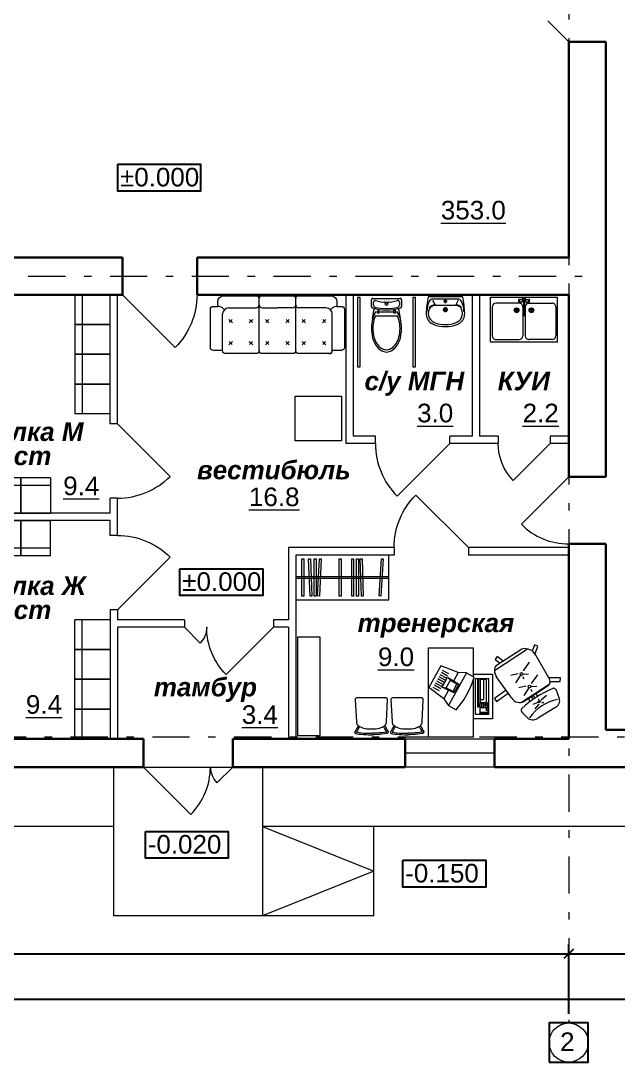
# Model space of a CAD drawing. Header units: metres. Extents: x 2 to 61, y 1.8 to 28.3.
# Drawn here: x 26.65 to 34.69, y 1.75 to 15.75 of the extents above; entities that cross this region are included whole.
import ezdxf
from ezdxf.enums import TextEntityAlignment as Align

# ---------------------------------------------------------------- set-up
doc = ezdxf.new("R2010")
doc.units = ezdxf.units.M
doc.header["$MEASUREMENT"] = 0
doc.linetypes.add('( Dashdot )', pattern=[1.001, 0.5, -0.25, 0.001, -0.25])
doc.layers.get('Defpoints').update_dxf_attribs({"lineweight": 0})
doc.layers.add('YOLO_TABLE', color=1, linetype='Continuous')
doc.styles.get("Standard").update_dxf_attribs({"font": 'CS_Gost2304.shx'})
doc.styles.add('Style-Arial', font='arial.ttf')
doc.styles.add('Style-Arial IF', font='arialbi.ttf')
doc.dimstyles.get("Standard").update_dxf_attribs({"dimtxt": 0.18, "dimasz": 0.18, "dimexe": 0.18, "dimexo": 0.0625, "dimgap": 0.09, "dimtad": 0, "dimtih": 1, "dimtoh": 1, "dimdec": 4, "dimzin": 0, "dimdsep": 46, "dimtxsty": 'STANDARD', "dimcen": 0.09, "dimadec": 0, "dimazin": 0, "dimtfac": 1, "dimtdec": 4, "dimtofl": 0, "dimtmove": 0, "dimatfit": 3, "dimfxl": 1, "dimtolj": 1, "dimtzin": 0, "dimarcsym": 0})

# ---------------------------------------------------------------- blocks, each defined once
blk = doc.blocks.new('_Oblique')
at = {"color": 0, "linetype": 'ByBlock', "lineweight": -2}
blk.add_line((0.5, 0.5), (-0.5, -0.5), dxfattribs=at)
blk = doc.blocks.new('*D8')
at = {"color": 0, "linetype": 'Continuous', "lineweight": -2, "transparency": 16777216}
for p, q in [((6.524, 2.402), (6.524, 2.724)), ((42.124, 2.402), (42.124, 2.724)), ((6.524, 2.599), (42.124, 2.599))]:
    blk.add_line(p, q, dxfattribs=at)
at = {"layer": 'Defpoints', "color": 0, "linetype": 'Continuous', "lineweight": 30, "transparency": 16777216}
for p in [(42.124, 2.599), (6.524, 2.277), (42.124, 2.277)]:
    blk.add_point(p, dxfattribs=at)
at = {"color": 0, "linetype": 'Continuous', "lineweight": -2, "transparency": 16777216, "xscale": 0.125, "yscale": 0.125, "zscale": 0.125, "rotation": 180}
blk.add_blockref('_Oblique', (6.524, 2.599), dxfattribs=at)
at = {"color": 0, "linetype": 'Continuous', "lineweight": -2, "transparency": 16777216, "xscale": 0.125, "yscale": 0.125, "zscale": 0.125}
blk.add_blockref('_Oblique', (42.124, 2.599), dxfattribs=at)
at = {"color": 0, "linetype": 'Continuous', "lineweight": 0, "transparency": 16777216, "insert": (24.324, 2.852), "char_height": 0.25, "attachment_point": 5, "style": 'Style-Arial'}
blk.add_mtext('\\A1;35600', dxfattribs=at)
blk = doc.blocks.new('*D10')
at = {"color": 0, "linetype": 'Continuous', "lineweight": -2, "transparency": 16777216}
for p, q in [((6.524, 2.402), (6.524, 3.334)), ((34.024, 2.402), (34.024, 3.334)), ((6.524, 3.209), (34.024, 3.209))]:
    blk.add_line(p, q, dxfattribs=at)
at = {"layer": 'Defpoints', "color": 0, "linetype": 'Continuous', "lineweight": 30, "transparency": 16777216}
for p in [(34.024, 3.209), (6.524, 2.277), (34.024, 2.277)]:
    blk.add_point(p, dxfattribs=at)
at = {"color": 0, "linetype": 'Continuous', "lineweight": -2, "transparency": 16777216, "xscale": 0.125, "yscale": 0.125, "zscale": 0.125, "rotation": 180}
blk.add_blockref('_Oblique', (6.524, 3.209), dxfattribs=at)
at = {"color": 0, "linetype": 'Continuous', "lineweight": -2, "transparency": 16777216, "xscale": 0.125, "yscale": 0.125, "zscale": 0.125}
blk.add_blockref('_Oblique', (34.024, 3.209), dxfattribs=at)
at = {"color": 0, "linetype": 'Continuous', "lineweight": 0, "transparency": 16777216, "insert": (20.274, 3.462), "char_height": 0.25, "attachment_point": 5, "style": 'Style-Arial'}
blk.add_mtext('\\A1;27500', dxfattribs=at)
blk = doc.blocks.new('*D9')
at = {"color": 0, "linetype": 'Continuous', "lineweight": -2, "transparency": 16777216}
for p, q in [((34.024, 2.402), (34.024, 3.334)), ((42.124, 2.402), (42.124, 3.334)), ((34.024, 3.209), (42.124, 3.209))]:
    blk.add_line(p, q, dxfattribs=at)
at = {"layer": 'Defpoints', "color": 0, "linetype": 'Continuous', "lineweight": 30, "transparency": 16777216}
for p in [(42.124, 3.209), (34.024, 2.277), (42.124, 2.277)]:
    blk.add_point(p, dxfattribs=at)
at = {"color": 0, "linetype": 'Continuous', "lineweight": -2, "transparency": 16777216, "xscale": 0.125, "yscale": 0.125, "zscale": 0.125, "rotation": 180}
blk.add_blockref('_Oblique', (34.024, 3.209), dxfattribs=at)
at = {"color": 0, "linetype": 'Continuous', "lineweight": -2, "transparency": 16777216, "xscale": 0.125, "yscale": 0.125, "zscale": 0.125}
blk.add_blockref('_Oblique', (42.124, 3.209), dxfattribs=at)
at = {"color": 0, "linetype": 'Continuous', "lineweight": 0, "transparency": 16777216, "insert": (38.074, 3.462), "char_height": 0.25, "attachment_point": 5, "style": 'Style-Arial'}
blk.add_mtext('\\A1;8100', dxfattribs=at)
blk = doc.blocks.new('A$C5C8F095F')
at = {"color": 0, "linetype": 'ByBlock', "lineweight": -2, "ltscale": 0.5}
for p, q in [((0, 4.73), (0, 0)), ((0, 4.73), (4, 4.73)), ((4, 0), (4, 4.73)), ((4, 1), (0, 1)), ((4, 0), (0, 0))]:
    blk.add_line(p, q, dxfattribs=at)
blk = doc.blocks.new('*U15')
at = {"color": 252, "linetype": 'Continuous', "lineweight": 13}
for p, q in [((-0.059, 0.444), (-0.061, 0.288)), ((-0.012, 0.443), (-0.059, 0.444)), ((-0.013, 0.305), (-0.012, 0.443)), ((0.092, 0.382), (0.216, 0.43)), ((-0.061, 0.288), (-0.365, 0.113)), ((0.03, 0.293), (0.271, -0.08)), ((0.049, 0.281), (0.257, -0.041)), ((0.088, 0.374), (0.092, 0.382)), ((0.474, 0.151), (0.338, 0.369)), ((0.187, 0.141), (0.154, 0.119)), ((0.235, 0.188), (0.173, 0.259)), ((0.25, 0.158), (0.223, 0.153)), ((0.273, 0.193), (0.272, 0.223)), ((0.273, 0.142), (0.296, 0.074)), ((0.292, 0.156), (0.355, 0.099)), ((-0.488, 0.14), (-0.503, 0.095)), ((-0.503, 0.095), (-0.42, 0.067)), ((-0.381, 0.103), (-0.488, 0.14)), ((-0.16, -0.443), (-0.449, 0.004)), ((-0.154, -0.054), (-0.269, 0.029)), ((-0.111, -0.062), (-0.115, 0.017)), ((0.015, 0.056), (-0.101, 0.139)), ((0.058, 0.048), (0.053, 0.127)), ((0.072, 0.02), (0.176, -0.049)), ((0.092, 0.047), (0.123, 0.06)), ((0.154, 0.119), (0.179, 0.08)), ((0.179, 0.08), (0.213, 0.101)), ((0.232, 0.074), (0.191, 0.061)), ((0.261, 0.033), (0.218, 0.02)), ((0.411, -0.067), (0.488, 0.009)), ((-0.22, -0.427), (-0.448, -0.072)), ((-0.116, -0.13), (-0.093, -0.223)), ((-0.097, -0.09), (0.008, -0.159)), ((-0.077, -0.063), (-0.045, -0.05)), ((0.053, -0.02), (0.076, -0.113)), ((0.392, -0.077), (0.411, -0.067)), ((0.213, -0.208), (-0.079, -0.418)), ((0.256, -0.414), (0.145, -0.257)), ((-0.285, -0.325), (-0.346, -0.407)), ((-0.346, -0.407), (-0.308, -0.435)), ((-0.308, -0.435), (-0.258, -0.367)), ((0.106, -0.285), (0.217, -0.441)), ((0.217, -0.441), (0.256, -0.414))]:
    blk.add_line(p, q, dxfattribs=at)
for centre in [(0.056, 0.03), (-0.112, -0.08)]:
    blk.add_circle(centre, 0.0185, dxfattribs=at)
for centre, radius, start, end in [((0.248, 0.341), 0.0942, 17.2064, 109.4901), ((-0.01, 0.221), 0.0843, 45.278, 127.3366), ((0.105, 0.354), 0.0258, 130.3833, 211.417), ((1.425, 0.912), 1.458, 203.0438, 222.6198), ((0.837, 0.535), 0.621, 191.8285, 234.7223), ((0.373, 0.07), 0.13, 332.0679, 39.0598), ((-0.291, -0.032), 0.162, 117.0335, 194.4527), ((0.148, -0.102), 0.125, 301.4358, 29.0359), ((0.373, -0.058), 0.0276, 204.7937, 320.6096), ((-0.156, -0.316), 0.127, 240.0626, 307.2258)]:
    blk.add_arc(centre, radius, start, end, dxfattribs=at)
blk.add_ellipse((0.261, 0.159), major_axis=(-0.0106, 0.0183), ratio=0.494061, dxfattribs=at)
blk = doc.blocks.new('*U16')
at = {"color": 252, "linetype": 'Continuous', "lineweight": 13}
for p, q in [((-0.36, 0.265), (-0.067, 0.427)), ((0.084, 0.223), (-0.067, 0.427)), ((-0.165, 0.204), (-0.21, 0.287)), ((-0.136, 0.22), (-0.182, 0.302)), ((-0.108, 0.235), (-0.154, 0.318)), ((-0.08, 0.251), (-0.125, 0.334)), ((-0.051, 0.266), (-0.097, 0.349)), ((-0.023, 0.282), (-0.068, 0.365)), ((-0.268, 0.029), (-0.36, 0.265)), ((-0.25, 0.157), (-0.295, 0.24)), ((-0.221, 0.173), (-0.267, 0.255)), ((-0.264, -0.083), (0.176, 0.16)), ((-0.193, 0.188), (-0.239, 0.271)), ((-0.073, 0.247), (-0.205, 0.174)), ((-0.205, 0.174), (-0.111, 0.022)), ((-0.205, 0.174), (-0.164, 0.135)), ((-0.061, 0.191), (-0.164, 0.135)), ((0.006, 0.087), (-0.073, 0.247)), ((-0.073, 0.247), (-0.061, 0.191)), ((-0.013, 0.103), (-0.061, 0.191)), ((-0.03, 0.161), (0.084, 0.223)), ((0.084, 0.223), (0.176, 0.16)), ((0.176, 0.16), (0.232, 0.057)), ((-0.268, 0.029), (-0.154, 0.092)), ((-0.264, -0.083), (-0.268, 0.029)), ((-0.164, 0.135), (-0.115, 0.047)), ((-0.115, 0.047), (-0.013, 0.103)), ((-0.115, 0.047), (-0.111, 0.022)), ((-0.111, 0.022), (0.006, 0.087)), ((0.006, 0.087), (-0.013, 0.103)), ((0.167, 0.004), (0.098, -0.045)), ((0.232, 0.057), (0.167, 0.004)), ((-0.264, -0.083), (-0.207, -0.185)), ((-0.049, -0.126), (-0.127, -0.158)), ((0.026, -0.088), (-0.049, -0.126)), ((0.098, -0.045), (0.026, -0.088)), ((-0.127, -0.158), (-0.207, -0.185)), ((-0.19, -0.201), (-0.19, -0.38)), ((0.296, -0.201), (-0.19, -0.201)), ((-0.179, -0.228), (0.194, -0.228)), ((-0.179, -0.248), (-0.179, -0.228)), ((0.194, -0.248), (-0.179, -0.248)), ((-0.179, -0.267), (-0.179, -0.349)), ((-0.179, -0.267), (0.137, -0.267)), ((0.095, -0.267), (0.095, -0.31)), ((0.137, -0.349), (0.137, -0.267)), ((0.195, -0.266), (0.143, -0.266)), ((0.143, -0.37), (0.143, -0.266)), ((0.194, -0.228), (0.194, -0.248)), ((0.195, -0.266), (0.195, -0.37)), ((0.285, -0.266), (0.201, -0.266)), ((0.201, -0.266), (0.201, -0.349)), ((0.264, -0.266), (0.264, -0.37)), ((0.285, -0.37), (0.285, -0.266)), ((0.296, -0.38), (0.296, -0.201)), ((0.296, -0.38), (-0.19, -0.38)), ((-0.179, -0.31), (0.095, -0.31)), ((0.137, -0.349), (-0.179, -0.349)), ((0.195, -0.287), (0.143, -0.287)), ((0.195, -0.308), (0.143, -0.308)), ((0.195, -0.37), (0.143, -0.37)), ((0.178, -0.328), (0.16, -0.328)), ((0.16, -0.349), (0.16, -0.328)), ((0.178, -0.349), (0.16, -0.349)), ((0.178, -0.349), (0.178, -0.328)), ((0.243, -0.349), (0.201, -0.349)), ((0.201, -0.349), (0.201, -0.37)), ((0.201, -0.37), (0.243, -0.37)), ((0.243, -0.37), (0.243, -0.349)), ((0.243, -0.37), (0.264, -0.37)), ((0.285, -0.287), (0.264, -0.287)), ((0.264, -0.328), (0.285, -0.328)), ((0.264, -0.37), (0.285, -0.37))]:
    blk.add_line(p, q, dxfattribs=at)
at = {"color": 252, "linetype": 'Continuous', "lineweight": 13, "extrusion": (0, 0, -1), "flags": 128}
for points in [[(0.161, -0.17), (-0.6, -0.17), (-0.6, 0.43), (0.6, 0.43), (0.6, -0.17), (0.215, -0.17)], [(0.247, -0.17), (0.247, -0.43), (-0.353, -0.43), (-0.353, -0.17)]]:
    blk.add_lwpolyline(points, dxfattribs=at)
blk = doc.blocks.new('A$C30FB53E0')
at = {"color": 0, "linetype": 'ByBlock', "lineweight": -2, "ltscale": 0.001}
for p, q in [((0, 0.000414), (0.000002, 0.000424)), ((0.000002, 0.000424), (0.000007, 0.000432)), ((0.000007, 0.000432), (0.000015, 0.000437)), ((0.000015, 0.000437), (0.000025, 0.000439)), ((0.000025, 0.000439), (0.000326, 0.000424)), ((0.000326, 0.000424), (0.000341, 0.000422)), ((0.000341, 0.000422), (0.000355, 0.000417)), ((0.000389, 0.000408), (0.000409, 0.00042)), ((0.000409, 0.00042), (0.000422, 0.000428)), ((0.000422, 0.000428), (0.000438, 0.000437)), ((0.000438, 0.000437), (0.000456, 0.000447)), ((0.000449, 0.000419), (0.000463, 0.000429)), ((0.000457, 0.000448), (0.000456, 0.000447)), ((0.000457, 0.000448), (0.00046, 0.000449)), ((0.000464, 0.00045), (0.00046, 0.000449)), ((0.000463, 0.000429), (0.000464, 0.000425)), ((0.000464, 0.00045), (0.000468, 0.000449)), ((0.000464, 0.000425), (0.000465, 0.000421)), ((0.000465, 0.000421), (0.00047, 0.000391)), ((0.000471, 0.000448), (0.000468, 0.000449)), ((0.000471, 0.000448), (0.000477, 0.000443)), ((0.000477, 0.000443), (0.00048, 0.000438)), ((0.00048, 0.000438), (0.000483, 0.000432)), ((0.000483, 0.000432), (0.000485, 0.000425)), ((0.000485, 0.000425), (0.000489, 0.000394)), ((0, 0.000036), (0, 0.000414)), ((0.000355, 0.000417), (0.000368, 0.00041)), ((0.000368, 0.00041), (0.000384, 0.000399)), ((0.000399, 0.00037), (0.000384, 0.000399)), ((0.000386, 0.000402), (0.000389, 0.000408)), ((0.000386, 0.000396), (0.000386, 0.000402)), ((0.00039, 0.00039), (0.000386, 0.000396)), ((0.000396, 0.000388), (0.00039, 0.00039)), ((0.000402, 0.00039), (0.000396, 0.000388)), ((0.000399, 0.00037), (0.000408, 0.00035)), ((0.000408, 0.000394), (0.000402, 0.00039)), ((0.000414, 0.000398), (0.000408, 0.000394)), ((0.000408, 0.00035), (0.000416, 0.00033)), ((0.000414, 0.000398), (0.000415, 0.000399)), ((0.000415, 0.000399), (0.000423, 0.000402)), ((0.000416, 0.00033), (0.000421, 0.000309)), ((0.000421, 0.000309), (0.000424, 0.000287)), ((0.000423, 0.000402), (0.00043, 0.000406)), ((0.000424, 0.000287), (0.000425, 0.000266)), ((0.00043, 0.000406), (0.000434, 0.000409)), ((0.000434, 0.000409), (0.000449, 0.000419)), ((0.00047, 0.000391), (0.000473, 0.000361)), ((0.000473, 0.000361), (0.000476, 0.00033)), ((0.000476, 0.00033), (0.000478, 0.000298)), ((0.000478, 0.000298), (0.00048, 0.000267)), ((0.000489, 0.000394), (0.000493, 0.000363)), ((0.000493, 0.000363), (0.000496, 0.000331)), ((0.000496, 0.000331), (0.000498, 0.000299)), ((0.000498, 0.000299), (0.000499, 0.000267)), ((0.000421, 0.000141), (0.000416, 0.00012)), ((0.000424, 0.000163), (0.000421, 0.000141)), ((0.000425, 0.000184), (0.000424, 0.000163)), ((0.000425, 0.000266), (0.000425, 0.000184)), ((0.000476, 0.00012), (0.000478, 0.000152)), ((0.000478, 0.000152), (0.00048, 0.000183)), ((0.00048, 0.000267), (0.00048, 0.000235)), ((0.00048, 0.000215), (0.00048, 0.000235)), ((0.00048, 0.000183), (0.00048, 0.000215)), ((0.000496, 0.000119), (0.000498, 0.000151)), ((0.000498, 0.000151), (0.000499, 0.000183)), ((0.000499, 0.000267), (0.0005, 0.000235)), ((0.000499, 0.000183), (0.0005, 0.000215)), ((0.0005, 0.000215), (0.0005, 0.000235)), ((0.000002, 0.000026), (0, 0.000036)), ((0.000007, 0.000018), (0.000002, 0.000026)), ((0.000015, 0.000013), (0.000007, 0.000018)), ((0.000025, 0.000011), (0.000015, 0.000013)), ((0.000326, 0.000026), (0.000025, 0.000011)), ((0.000341, 0.000028), (0.000326, 0.000026)), ((0.000355, 0.000033), (0.000341, 0.000028)), ((0.000368, 0.00004), (0.000355, 0.000033)), ((0.000379, 0.00005), (0.000368, 0.00004)), ((0.000389, 0.000061), (0.000379, 0.00005)), ((0.000384, 0.00005), (0.000385, 0.000056)), ((0.000386, 0.000044), (0.000384, 0.00005)), ((0.000385, 0.000056), (0.00039, 0.000061)), ((0.000386, 0.000044), (0.000409, 0.000029)), ((0.000399, 0.00008), (0.000389, 0.000061)), ((0.00039, 0.000061), (0.000396, 0.000062)), ((0.000396, 0.000062), (0.000402, 0.00006)), ((0.000408, 0.0001), (0.000399, 0.00008)), ((0.000408, 0.000055), (0.000402, 0.00006)), ((0.000416, 0.00012), (0.000408, 0.0001)), ((0.000408, 0.000055), (0.000434, 0.000041)), ((0.000409, 0.000029), (0.000422, 0.000022)), ((0.000422, 0.000022), (0.000438, 0.000013)), ((0.000434, 0.000041), (0.000449, 0.000031)), ((0.000438, 0.000013), (0.000456, 0.000003)), ((0.000449, 0.000031), (0.000463, 0.000021)), ((0.000457, 0.000002), (0.000456, 0.000003)), ((0.000457, 0.000002), (0.00046, 0.000001)), ((0.000464, 0), (0.00046, 0.000001)), ((0.000463, 0.000021), (0.000464, 0.000025)), ((0.000464, 0.000025), (0.000465, 0.000029)), ((0.000464, 0), (0.000468, 0.000001)), ((0.000465, 0.000029), (0.00047, 0.000059)), ((0.000468, 0.000001), (0.000471, 0.000002)), ((0.00047, 0.000059), (0.000473, 0.000089)), ((0.000471, 0.000002), (0.000476, 0.000006)), ((0.000473, 0.000089), (0.000476, 0.00012)), ((0.000476, 0.000006), (0.00048, 0.000012)), ((0.00048, 0.000012), (0.000483, 0.000018)), ((0.000483, 0.000018), (0.000485, 0.000025)), ((0.000485, 0.000025), (0.000489, 0.000056)), ((0.000489, 0.000056), (0.000493, 0.000087)), ((0.000493, 0.000087), (0.000496, 0.000119))]:
    blk.add_line(p, q, dxfattribs=at)
blk = doc.blocks.new('*U17')
at = {"color": 252, "linetype": 'Continuous', "lineweight": 13, "extrusion": (0, 0, -1), "flags": 128}
for points in [[(0.626, -0.3), (0.626, 0.3), (-0.626, 0.3), (-0.626, -0.3), (0.626, -0.3)], [(0.524, 0.251), (0.549, 0.25), (0.519, -0.25), (0.494, -0.248), (0.524, 0.251)], [(0.239, 0.249), (0.264, 0.25), (0.28, -0.25), (0.255, -0.251), (0.239, 0.249)], [(0.192, 0.25), (0.217, 0.25), (0.217, -0.25), (0.192, -0.25), (0.192, 0.25)], [(0.125, 0.25), (0.15, 0.25), (0.15, -0.25), (0.125, -0.25), (0.125, 0.25)], [(-0.043, 0.25), (-0.018, 0.25), (-0.018, -0.25), (-0.043, -0.25), (-0.043, 0.25)], [(-0.31, 0.251), (-0.285, 0.25), (-0.31, -0.25), (-0.335, -0.248), (-0.31, 0.251)], [(-0.378, 0.25), (-0.353, 0.25), (-0.353, -0.25), (-0.378, -0.25), (-0.378, 0.25)], [(-0.454, 0.249), (-0.429, 0.25), (-0.41, -0.25), (-0.435, -0.251), (-0.454, 0.249)], [(-0.545, 0.25), (-0.52, 0.25), (-0.52, -0.25), (-0.545, -0.25), (-0.545, 0.25)]]:
    blk.add_lwpolyline(points, close=True, dxfattribs=at)
for points in [[(-0.626, 0.01), (0.626, 0.01)], [(-0.626, -0.01), (0.626, -0.01)]]:
    blk.add_lwpolyline(points, dxfattribs=at)
blk = doc.blocks.new('A$C77D675ED')
at = {"color": 0, "linetype": 'ByBlock', "lineweight": -2, "ltscale": 0.001}
for p, q in [((0, 0.009), (0, 0)), ((0, 0.009), (0.006, 0.009)), ((0.0047, 0.00877), (0.0008, 0.00877)), ((0.006, 0.009), (0.006, 0)), ((0.0003, 0.00827), (0.0003, 0.00516)), ((0.0052, 0.00516), (0.0052, 0.00827)), ((0.00424, 0.00572), (0.00424, 0.00527)), ((0.0047, 0.00466), (0.0008, 0.00466)), ((0.0047, 0.00434), (0.0008, 0.00434)), ((0.00348, 0.00453), (0.00351, 0.00457)), ((0.00348, 0.00447), (0.00348, 0.00453)), ((0.00351, 0.00443), (0.00348, 0.00447)), ((0.00356, 0.00459), (0.00351, 0.00457)), ((0.00356, 0.00442), (0.00351, 0.00443)), ((0.00352, 0.00453), (0.00356, 0.00459)), ((0.00352, 0.00447), (0.00352, 0.00453)), ((0.00356, 0.00442), (0.00352, 0.00447)), ((0.00354, 0.00453), (0.00357, 0.00457)), ((0.00354, 0.00447), (0.00354, 0.00453)), ((0.00357, 0.00443), (0.00354, 0.00447)), ((0.00356, 0.00459), (0.00361, 0.00461)), ((0.00361, 0.0044), (0.00356, 0.00442)), ((0.00357, 0.00457), (0.00361, 0.00459)), ((0.00361, 0.00442), (0.00357, 0.00443)), ((0.00361, 0.00461), (0.00367, 0.00459)), ((0.00562, 0.00459), (0.00361, 0.00459)), ((0.00562, 0.00442), (0.00361, 0.00442)), ((0.00367, 0.00442), (0.00361, 0.0044)), ((0.00455, 0.0055), (0.00392, 0.0055)), ((0.00521, 0.00509), (0.00525, 0.00514)), ((0.00521, 0.00509), (0.00521, 0.00506)), ((0.00521, 0.00506), (0.00522, 0.00504)), ((0.0054, 0.00472), (0.00521, 0.00506)), ((0.0054, 0.00428), (0.00521, 0.00394)), ((0.00522, 0.00504), (0.00526, 0.00503)), ((0.00525, 0.00514), (0.00524, 0.00512)), ((0.00524, 0.00512), (0.00526, 0.0051)), ((0.00527, 0.00516), (0.00525, 0.00514)), ((0.00526, 0.0051), (0.00529, 0.00509)), ((0.00526, 0.00503), (0.00532, 0.00503)), ((0.00531, 0.00519), (0.00527, 0.00516)), ((0.00529, 0.00509), (0.00533, 0.00509)), ((0.00536, 0.00521), (0.00531, 0.00519)), ((0.00532, 0.00503), (0.00539, 0.00503)), ((0.00533, 0.00509), (0.00539, 0.0051)), ((0.00539, 0.00467), (0.00535, 0.00459)), ((0.00535, 0.00459), (0.00535, 0.00459)), ((0.00535, 0.00442), (0.00535, 0.00441)), ((0.00535, 0.00441), (0.00539, 0.00434)), ((0.00542, 0.00523), (0.00536, 0.00521)), ((0.00539, 0.0051), (0.00545, 0.00511)), ((0.00539, 0.00503), (0.00547, 0.00505)), ((0.00543, 0.0047), (0.00539, 0.00467)), ((0.00539, 0.00434), (0.00543, 0.0043)), ((0.0054, 0.00472), (0.00541, 0.00471)), ((0.00541, 0.00429), (0.0054, 0.00428)), ((0.00541, 0.00471), (0.00544, 0.0047)), ((0.00544, 0.0043), (0.00541, 0.00429)), ((0.00548, 0.00524), (0.00542, 0.00523)), ((0.00546, 0.00463), (0.00544, 0.0047)), ((0.00544, 0.0047), (0.00547, 0.0047)), ((0.00546, 0.00438), (0.00544, 0.0043)), ((0.00547, 0.0043), (0.00544, 0.0043)), ((0.00545, 0.00511), (0.00551, 0.00513)), ((0.00547, 0.00505), (0.00554, 0.00507)), ((0.00547, 0.0047), (0.00551, 0.0047)), ((0.00551, 0.0043), (0.00547, 0.0043)), ((0.00554, 0.00525), (0.00548, 0.00524)), ((0.00553, 0.00462), (0.0055, 0.00459)), ((0.0055, 0.00442), (0.00553, 0.00438)), ((0.00551, 0.00513), (0.00556, 0.00515)), ((0.00551, 0.0047), (0.00556, 0.00471)), ((0.00556, 0.00429), (0.00551, 0.0043)), ((0.00562, 0.00465), (0.00553, 0.00462)), ((0.00553, 0.00438), (0.00562, 0.00435)), ((0.00558, 0.00525), (0.00554, 0.00525)), ((0.00554, 0.00507), (0.00561, 0.0051)), ((0.00556, 0.00515), (0.0056, 0.00518)), ((0.00556, 0.00471), (0.0056, 0.00473)), ((0.0056, 0.00427), (0.00556, 0.00429)), ((0.00562, 0.0046), (0.00557, 0.00459)), ((0.00557, 0.00442), (0.00562, 0.0044)), ((0.00561, 0.00524), (0.00558, 0.00525)), ((0.0056, 0.00518), (0.00562, 0.0052)), ((0.0056, 0.00473), (0.00564, 0.00474)), ((0.00564, 0.00426), (0.0056, 0.00427)), ((0.00563, 0.00522), (0.00561, 0.00524)), ((0.00567, 0.00521), (0.00561, 0.00524)), ((0.00561, 0.0051), (0.00565, 0.00513)), ((0.00562, 0.0052), (0.00563, 0.00522)), ((0.0057, 0.00462), (0.00562, 0.00465)), ((0.00567, 0.00458), (0.00562, 0.0046)), ((0.00567, 0.00457), (0.00562, 0.00459)), ((0.00562, 0.00442), (0.00567, 0.00443)), ((0.00562, 0.0044), (0.00567, 0.00442)), ((0.00562, 0.00435), (0.0057, 0.00438)), ((0.00564, 0.00474), (0.00567, 0.00476)), ((0.00567, 0.00424), (0.00564, 0.00426)), ((0.00565, 0.00513), (0.00568, 0.00516)), ((0.00569, 0.00519), (0.00567, 0.00521)), ((0.00567, 0.00476), (0.00569, 0.00478)), ((0.00569, 0.00469), (0.00567, 0.00476)), ((0.00571, 0.00453), (0.00567, 0.00458)), ((0.0057, 0.00453), (0.00567, 0.00457)), ((0.00567, 0.00442), (0.00571, 0.00447)), ((0.00567, 0.00443), (0.0057, 0.00447)), ((0.00569, 0.00431), (0.00567, 0.00424)), ((0.00569, 0.00422), (0.00567, 0.00424)), ((0.00568, 0.00516), (0.00569, 0.00519)), ((0.0057, 0.00477), (0.00568, 0.00477)), ((0.00568, 0.00423), (0.0057, 0.00423)), ((0.00569, 0.0048), (0.00569, 0.00519)), ((0.00569, 0.00478), (0.00569, 0.0048)), ((0.00569, 0.0042), (0.00569, 0.00422)), ((0.00569, 0.0042), (0.00569, 0.00381)), ((0.00578, 0.00473), (0.0057, 0.00477)), ((0.00576, 0.00455), (0.0057, 0.00462)), ((0.0057, 0.00447), (0.0057, 0.00453)), ((0.0057, 0.00438), (0.00576, 0.00445)), ((0.0057, 0.00423), (0.00578, 0.00427)), ((0.00571, 0.00447), (0.00571, 0.00453)), ((0.00576, 0.00445), (0.00576, 0.00455)), ((0.00584, 0.00467), (0.00578, 0.00473)), ((0.00578, 0.00427), (0.00584, 0.00434)), ((0.00588, 0.00459), (0.00584, 0.00467)), ((0.00584, 0.00434), (0.00588, 0.00441)), ((0.0059, 0.0045), (0.00588, 0.00459)), ((0.00588, 0.00441), (0.0059, 0.0045)), ((0.0003, 0.00073), (0.0003, 0.00384)), ((0.00455, 0.0035), (0.00392, 0.0035)), ((0.00424, 0.00328), (0.00424, 0.00373)), ((0.0052, 0.00384), (0.0052, 0.00073)), ((0.00522, 0.00396), (0.00521, 0.00394)), ((0.00521, 0.00394), (0.00521, 0.00391)), ((0.00521, 0.00391), (0.00525, 0.00386)), ((0.00526, 0.00397), (0.00522, 0.00396)), ((0.00526, 0.0039), (0.00524, 0.00388)), ((0.00524, 0.00388), (0.00525, 0.00386)), ((0.00525, 0.00386), (0.00527, 0.00384)), ((0.00532, 0.00397), (0.00526, 0.00397)), ((0.00529, 0.00391), (0.00526, 0.0039)), ((0.00527, 0.00384), (0.00531, 0.00381)), ((0.00531, 0.00381), (0.00536, 0.00379)), ((0.00539, 0.00397), (0.00532, 0.00397)), ((0.00539, 0.0039), (0.00533, 0.00391)), ((0.00536, 0.00379), (0.00542, 0.00377)), ((0.00547, 0.00395), (0.00539, 0.00397)), ((0.00545, 0.00389), (0.00539, 0.0039)), ((0.00542, 0.00377), (0.00548, 0.00376)), ((0.00551, 0.00387), (0.00545, 0.00389)), ((0.00554, 0.00393), (0.00547, 0.00395)), ((0.00548, 0.00376), (0.00554, 0.00375)), ((0.00556, 0.00385), (0.00551, 0.00387)), ((0.00561, 0.0039), (0.00554, 0.00393)), ((0.00554, 0.00375), (0.00558, 0.00375)), ((0.0056, 0.00382), (0.00556, 0.00385)), ((0.00558, 0.00375), (0.00561, 0.00376)), ((0.00562, 0.0038), (0.0056, 0.00382)), ((0.00565, 0.00387), (0.00561, 0.0039)), ((0.00567, 0.00379), (0.00561, 0.00376)), ((0.00561, 0.00376), (0.00563, 0.00378)), ((0.00563, 0.00378), (0.00562, 0.0038)), ((0.00568, 0.00384), (0.00565, 0.00387)), ((0.00567, 0.00379), (0.00569, 0.00381)), ((0.00569, 0.00381), (0.00568, 0.00384)), ((0, 0), (0.006, 0)), ((0.0047, 0.00023), (0.0008, 0.00023))]:
    blk.add_line(p, q, dxfattribs=at)
for centre, radius in [((0.00424, 0.0055), 0.000317), ((0.00424, 0.0055), 0.000226), ((0.00424, 0.0035), 0.000317), ((0.00424, 0.0035), 0.000226)]:
    blk.add_circle(centre, radius, dxfattribs=at)
for centre, start, end in [((0.0008, 0.00827), 90, 180), ((0.0047, 0.00827), 0, 90), ((0.0008, 0.00516), 180, 270), ((0.0008, 0.00384), 90, 180), ((0.0047, 0.00516), 270, 0), ((0.0047, 0.00384), 0, 90), ((0.0008, 0.00073), 180, 270), ((0.0047, 0.00073), 270, 0)]:
    blk.add_arc(centre, 0.0005, start, end, dxfattribs=at)
blk = doc.blocks.new('*U18')
at = {"color": 252, "linetype": 'Continuous', "lineweight": 13}
for p, q in [((0.085, 0.187), (0.225, 0.166)), ((0.128, 0.146), (0.128, -0.146)), ((0.18, 0.146), (0.18, 0.116)), ((0.251, 0.203), (0.341, 0.203)), ((0.263, 0.173), (0.313, 0.173)), ((0.361, 0.183), (0.361, -0.183)), ((0.18, 0.101), (0.18, -0.1)), ((0.18, -0.116), (0.18, -0.146)), ((0.085, -0.187), (0.225, -0.166)), ((0.341, -0.203), (0.251, -0.203)), ((0.313, -0.173), (0.263, -0.173))]:
    blk.add_line(p, q, dxfattribs=at)
at = {"color": 252, "linetype": 'Continuous', "lineweight": 13, "flags": 128}
for points in [[(0.163, 0.101), (0.201, 0.101), (0.201, 0.116), (0.163, 0.116), (0.163, 0.101)], [(0.163, -0.1), (0.201, -0.1), (0.201, -0.116), (0.163, -0.116), (0.163, -0.1)]]:
    blk.add_lwpolyline(points, close=True, dxfattribs=at)
at = {"color": 252, "linetype": 'Continuous', "lineweight": 13}
blk.add_circle((0.284, 0), 0.0173, dxfattribs=at)
for centre, radius, start, end in [((-0.139, -0.058), 0.239, 122.5078, 146.9765), ((-0.081, -0.15), 0.348, 104.7867, 122.5078), ((-0.079, -0.134), 0.313, 104.7867, 122.5078), ((-0.042, -0.296), 0.499, 90, 104.7867), ((-0.044, -0.265), 0.448, 90, 104.7867), ((-0.044, -0.265), 0.448, 75.2133, 90), ((-0.042, -0.296), 0.499, 75.2133, 90), ((-0.01, -0.134), 0.313, 63.9053, 75.2133), ((-0.004, -0.15), 0.348, 58.1489, 75.2133), ((0.849, 0), 0.646, 163.0112, 196.9888), ((0.849, 0), 0.626, 165.4244, 194.5756), ((0.251, 0.183), 0.0203, 90, 163.0112), ((0.263, 0.152), 0.0203, 90, 165.4244), ((0.801, 0), 0.491, 162.658, 197.342), ((0.313, 0.152), 0.0203, 342.658, 90), ((0.341, 0.183), 0.0203, 0, 90), ((-0.228, 0), 0.133, 146.9765, 180), ((-0.228, 0), 0.133, 180, 213.0235), ((-0.211, 0), 0.119, 146.9765, 180), ((-0.211, 0), 0.119, 180, 213.0235), ((-0.131, -0.052), 0.215, 122.5078, 146.9765), ((-0.139, 0.058), 0.239, 213.0235, 237.4922), ((-0.131, 0.052), 0.215, 213.0235, 237.4922), ((-0.079, 0.135), 0.313, 237.4922, 255.2133), ((-0.081, 0.15), 0.348, 237.4922, 255.2133), ((-0.042, 0.296), 0.499, 255.2133, 270), ((-0.044, 0.266), 0.448, 255.2133, 270), ((-0.044, 0.266), 0.448, 270, 284.7867), ((-0.042, 0.296), 0.499, 270, 284.7867), ((-0.01, 0.135), 0.313, 284.7867, 296.0947), ((-0.004, 0.15), 0.348, 284.7867, 301.8511), ((0.251, -0.183), 0.0203, 196.9888, 270), ((0.263, -0.152), 0.0203, 194.5756, 270), ((0.313, -0.152), 0.0203, 270, 17.342), ((0.341, -0.183), 0.0203, 270, 0)]:
    blk.add_arc(centre, radius, start, end, dxfattribs=at)
at = {"color": 252, "linetype": 'Continuous', "lineweight": 13, "insert": (0.324, 0.036), "char_height": 0.01016, "width": 48.31913, "attachment_point": 3, "rotation": 90}
blk.add_mtext('\\Ftxt;Spais Shattl', dxfattribs=at)
blk = doc.blocks.new('ум9')
at = {"color": 252, "linetype": 'Continuous', "lineweight": 13}
for p, q in [((0.317, 0), (-0.317, 0)), ((-0.237, -0.059), (-0.19, -0.143)), ((0.228, -0.039), (-0.228, -0.039)), ((0.185, -0.156), (-0.171, -0.156)), ((0.035, -0.08), (-0.035, -0.08)), ((0, -0.115), (0, -0.045)), ((0, -0.189), (0, -0.28)), ((0.237, -0.059), (0.19, -0.143)), ((0.046, -0.234), (-0.046, -0.234))]:
    blk.add_line(p, q, dxfattribs=at)
at = {"color": 252, "linetype": 'Continuous', "lineweight": 13, "extrusion": (0, 0, -1)}
for centre, radius in [((0, -0.08), 0.0221), ((0, -0.234), 0.0351), ((0, -0.234), 0.0221)]:
    blk.add_circle(centre, radius, dxfattribs=at)
at = {"color": 252, "linetype": 'Continuous', "lineweight": 13}
for centre, radius, start, end in [((1.163, -0.334), 1.518, 167.3206, 178.6525), ((0.089, -0.267), 0.429, 154.5977, 180.3349), ((-0.317, -0.001), 0.00065, 90, 167.3206), ((-0.135, -0.303), 0.18, 141.0504, 245.2718), ((-0.228, -0.117), 0.078, 90, 154.5977), ((-0.135, -0.303), 0.193, 141.0504, 147.7493), ((-0.181, -0.302), 0.159, 98.7111, 129.9424), ((-0.181, -0.302), 0.146, 86.1548, 129.9424), ((0.181, -0.302), 0.146, 50.0576, 93.8452), ((0.181, -0.302), 0.159, 50.0576, 81.2889), ((0.135, -0.303), 0.18, 294.7282, 38.9496), ((0.228, -0.117), 0.078, 25.4023, 90), ((0.135, -0.303), 0.193, 32.2507, 38.9496), ((-0.089, -0.267), 0.429, 359.6651, 25.4023), ((0.317, -0.001), 0.00065, 12.6794, 90), ((-1.163, -0.334), 1.518, 1.3475, 12.6794), ((-0.135, -0.304), 0.22, 178.312, 234.1043), ((-0.355, -0.298), 0.00065, 358.312, 358.6525), ((0.135, -0.304), 0.22, 305.8957, 1.688), ((0.355, -0.298), 0.00065, 181.3475, 181.688), ((-0.035, -0.093), 0.452, 239.6448, 267.5368), ((-0.035, -0.093), 0.413, 244.8898, 267.5368), ((0, 0.104), 0.65, 265.1692, 274.8308), ((0, 0.104), 0.611, 265.1692, 274.8308), ((0.035, -0.093), 0.413, 272.4632, 300.3552), ((0.035, -0.093), 0.452, 272.4632, 300.3552)]:
    blk.add_arc(centre, radius, start, end, dxfattribs=at)
blk = doc.blocks.new('*U19')
at = {"color": 252, "linetype": 'Continuous', "lineweight": 13}
for p, q in [((-0.3, -0.425), (-0.3, 0.425)), ((0.3, -0.425), (0.3, 0.425)), ((-0.9, -0.425), (-0.9, 0.175)), ((-0.8, 0.275), (-0.6, 0.275)), ((-0.6, 0.275), (-0.35, 0.275)), ((-0.25, 0.275), (0, 0.275)), ((0.25, 0.275), (0, 0.275)), ((0.6, 0.275), (0.35, 0.275)), ((0.8, 0.275), (0.6, 0.275)), ((0.9, -0.425), (0.9, 0.175)), ((-0.738, 0.03), (-0.796, 0.087)), ((-0.792, 0.033), (-0.743, 0.082)), ((-0.462, 0.03), (-0.405, 0.087)), ((-0.408, 0.033), (-0.457, 0.082)), ((-0.138, 0.03), (-0.196, 0.087)), ((-0.192, 0.033), (-0.143, 0.082)), ((0.138, 0.03), (0.195, 0.087)), ((0.192, 0.033), (0.143, 0.082)), ((0.462, 0.03), (0.404, 0.087)), ((0.408, 0.033), (0.457, 0.082)), ((0.738, 0.03), (0.795, 0.087)), ((0.792, 0.033), (0.743, 0.082)), ((-0.738, -0.276), (-0.796, -0.333)), ((-0.792, -0.279), (-0.743, -0.328)), ((-0.462, -0.276), (-0.405, -0.333)), ((-0.408, -0.279), (-0.457, -0.328)), ((-0.138, -0.276), (-0.196, -0.333)), ((-0.192, -0.279), (-0.143, -0.328)), ((0.138, -0.276), (0.195, -0.333)), ((0.192, -0.279), (0.143, -0.328)), ((0.462, -0.276), (0.404, -0.333)), ((0.408, -0.279), (0.457, -0.328)), ((0.738, -0.276), (0.795, -0.333)), ((0.792, -0.279), (0.743, -0.328))]:
    blk.add_line(p, q, dxfattribs=at)
at = {"color": 252, "linetype": 'Continuous', "lineweight": 13, "flags": 128}
for points in [[(-0.978, 0.3), (-0.978, 0.375)], [(-0.878, 0.475), (-0.6, 0.475), (-0.35, 0.475)], [(-0.25, 0.475), (0, 0.475), (0.25, 0.475)], [(0.35, 0.475), (0.878, 0.475)], [(0.978, 0.375), (0.978, 0.3)], [(-1.1, -0.375), (-1.1, 0.25)], [(-1.05, 0.3), (-0.987, 0.3)], [(0.987, 0.3), (1.05, 0.3)], [(1.1, 0.25), (1.1, -0.375)], [(-0.9, -0.425), (-1.05, -0.425)], [(-0.35, -0.475), (-0.6, -0.475), (-0.85, -0.475)], [(-0.302, -0.438), (-0.298, -0.438)], [(0.25, -0.475), (0, -0.475), (-0.25, -0.475)], [(0.298, -0.438), (0.302, -0.438)], [(0.85, -0.475), (0.6, -0.475), (0.35, -0.475)], [(1.05, -0.425), (0.9, -0.425)]]:
    blk.add_lwpolyline(points, dxfattribs=at)
for points in [[(-0.871, 0.246), (-0.881, 0.256, 0.182824), (-0.978, 0.3)], [(0.978, 0.3, 0.182824), (0.881, 0.256), (0.871, 0.246)]]:
    blk.add_lwpolyline(points, format="xyb", dxfattribs=at)
at = {"color": 252, "linetype": 'Continuous', "lineweight": 13, "extrusion": (0, 0, -1)}
for centre, radius, start, end in [((0.878, 0.375), 0.1, 0, 90), ((0.35, 0.425), 0.05, 90, 180), ((0.25, 0.425), 0.05, 0, 90), ((-0.25, 0.425), 0.05, 90, 180), ((-0.35, 0.425), 0.05, 0, 90), ((-0.878, 0.375), 0.1, 90, 180), ((1.05, 0.25), 0.05, 0, 90), ((0.987, 0.15), 0.15, 90, 93.5575), ((-0.987, 0.15), 0.15, 86.4425, 90), ((-1.05, 0.25), 0.05, 90, 180), ((1.05, -0.375), 0.05, 270, 0), ((0.85, -0.425), 0.05, 270, 0), ((0.35, -0.425), 0.05, 180, 270), ((0.25, -0.425), 0.05, 270, 0), ((-0.25, -0.425), 0.05, 180, 270), ((-0.35, -0.425), 0.05, 270, 0), ((-0.85, -0.425), 0.05, 180, 270), ((-1.05, -0.375), 0.05, 180, 270)]:
    blk.add_arc(centre, radius, start, end, dxfattribs=at)
at = {"color": 252, "linetype": 'Continuous', "lineweight": 13}
for centre, radius, start, end in [((-0.8, 0.175), 0.1, 90, 180), ((-0.8, 0.175), 0.1, 90, 180), ((-0.35, 0.325), 0.05, 270, 0), ((-0.25, 0.325), 0.05, 180, 270), ((0.25, 0.325), 0.05, 270, 0), ((0.35, 0.325), 0.05, 180, 270), ((0.8, 0.175), 0.1, 0, 90), ((0.8, 0.175), 0.1, 0, 90), ((0.85, -0.425), 0.05, 270, 0), ((0.85, -0.425), 0.05, 270, 0)]:
    blk.add_arc(centre, radius, start, end, dxfattribs=at)

msp = doc.modelspace()

# ---------------------------------------------------------------- linework, layer by layer
at = {"color": 1, "linetype": '( Dashdot )', "lineweight": 0}
for p, q in [((34.0242473, 25.41757519), (34.0242473, 2.276999)), ((2.55458789, 12.31757519), (34.2742473, 12.31757519)), ((42.1242473, 6.11757519), (2.55458789, 6.11757519))]:
    msp.add_line(p, q, dxfattribs=at)
at = {"color": 7, "linetype": 'Continuous', "lineweight": 13}
for p, q in [((34.0242473, 15.46757519), (33.74140459, 15.7504179)), ((27.85424731, 10.33257519), (27.85424731, 12.06757519)), ((27.95424731, 10.33257519), (27.95424731, 12.06757519)), ((28.0242473, 12.06757519), (28.73135409, 11.36046841)), ((29.72424731, 12.06757519), (30.62424731, 12.06757519)), ((31.0242473, 12.06757519), (31.0242473, 10.06757519)), ((31.1242473, 12.06757519), (31.1242473, 10.16757519)), ((32.7242473, 12.06757519), (32.7242473, 10.16757519)), ((27.95424731, 10.33257519), (27.85424731, 10.33257519)), ((27.95424731, 10.33257519), (28.66135409, 9.62546841)), ((31.4242473, 10.16757519), (31.1242473, 10.16757519)), ((31.4242473, 10.06757519), (31.4242473, 10.16757519)), ((32.7242473, 10.16757519), (32.4242473, 10.16757519)), ((32.4242473, 10.06757519), (32.4242473, 10.16757519)), ((33.0742473, 10.16757519), (32.8242473, 10.16757519)), ((33.0742473, 10.16757519), (33.0742473, 10.06757519)), ((34.0242473, 10.16757519), (33.7742473, 10.16757519)), ((33.7742473, 10.16757519), (33.7742473, 10.06757519)), ((31.4242473, 10.06757519), (31.0242473, 10.06757519)), ((32.4242473, 10.06757519), (31.71714052, 9.36046841)), ((33.0742473, 10.06757519), (32.4242473, 10.06757519)), ((33.7742473, 10.06757519), (33.27927256, 9.57260044)), ((34.0242473, 10.06757519), (33.7742473, 10.06757519)), ((34.0242473, 9.61757519), (33.3878512, 8.98117908)), ((27.85424731, 9.13257519), (27.85424731, 9.33257519)), ((27.95424731, 9.33257519), (27.85424731, 9.33257519)), ((27.95424731, 8.83257519), (27.95424731, 9.33257519)), ((32.6742473, 8.66757519), (31.96714053, 9.37468197)), ((27.85424731, 9.13257519), (24.6542473, 9.13257519)), ((27.85424731, 9.03257519), (24.6542473, 9.03257519)), ((27.85424731, 8.83257519), (27.85424731, 9.03257519)), ((27.95424731, 8.83257519), (27.85424731, 8.83257519)), ((30.25424731, 8.66757519), (30.25424731, 7.69757519)), ((31.67424731, 8.66757519), (30.25424731, 8.66757519)), ((30.35424731, 8.56757519), (30.35424731, 6.09757519)), ((31.67424731, 8.56757519), (30.35424731, 8.56757519)), ((31.67424731, 8.66757519), (31.67424731, 8.56757519)), ((34.0242473, 8.66757519), (32.6742473, 8.66757519)), ((32.6742473, 8.66757519), (32.6742473, 8.56757519)), ((34.0242473, 8.56757519), (32.6742473, 8.56757519)), ((27.95424731, 7.83257519), (28.66135409, 8.53968197)), ((27.95424731, 7.83257519), (27.85424731, 7.83257519)), ((27.85424731, 7.83257519), (27.85424731, 6.09757519)), ((27.95424731, 7.83257519), (27.95424731, 7.69757519)), ((28.85424731, 7.69757519), (27.95424731, 7.69757519)), ((27.95424731, 7.59757519), (27.95424731, 6.09757519)), ((28.85424731, 7.59757519), (27.95424731, 7.59757519)), ((28.85424731, 7.69757519), (28.85424731, 7.59757519)), ((28.85424731, 7.59757519), (29.06637934, 7.38544315)), ((30.05424731, 7.59757519), (29.4178512, 6.96117908)), ((30.25424731, 7.69757519), (30.05424731, 7.69757519)), ((30.05424731, 7.69757519), (30.05424731, 7.59757519)), ((30.25424731, 7.59757519), (30.05424731, 7.59757519)), ((30.25424731, 7.59757519), (30.25424731, 6.09757519)), ((28.3042473, 5.71757519), (28.94064341, 5.08117908)), ((29.5042473, 5.71757519), (29.29211527, 5.50544315))]:
    msp.add_line(p, q, dxfattribs=at)
at = {"lineweight": 30}
for p, q in [((34.0242473, 15.46757519), (34.5242473, 15.46757519)), ((34.0242473, 15.46757519), (34.0242473, 12.56757519)), ((34.5242473, 15.46757519), (34.5242473, 9.61757519)), ((11.7042473, 12.56757519), (28.0242473, 12.56757519)), ((28.0242473, 12.56757519), (28.0242473, 12.06757519)), ((29.0242473, 12.56757519), (29.0242473, 12.06757519)), ((29.0242473, 12.56757519), (34.0242473, 12.56757519)), ((11.7042473, 12.06757519), (28.0242473, 12.06757519)), ((29.0242473, 12.06757519), (34.0242473, 12.06757519)), ((34.0242473, 12.06757519), (34.0242473, 9.61757519)), ((34.0242473, 9.61757519), (34.5242473, 9.61757519)), ((34.0242473, 8.71757519), (34.5242473, 8.71757519)), ((34.0242473, 8.71757519), (34.0242473, 6.09757519)), ((34.5242473, 8.71757519), (34.5242473, 6.21757519)), ((34.5242473, 6.21757519), (42.1242473, 6.21757519)), ((28.3042473, 6.09757519), (25.9042473, 6.09757519)), ((28.3042473, 6.09757519), (28.3042473, 5.71757519)), ((29.5042473, 6.09757519), (29.5042473, 5.71757519)), ((31.8242473, 6.09757519), (29.5042473, 6.09757519)), ((31.8242473, 6.09757519), (31.8242473, 5.71757519)), ((34.0242473, 6.09757519), (33.0242473, 6.09757519)), ((33.0242473, 6.09757519), (33.0242473, 5.71757519)), ((28.3042473, 5.71757519), (25.9042473, 5.71757519)), ((31.8242473, 5.71757519), (29.5042473, 5.71757519)), ((42.6242473, 5.71757519), (33.0242473, 5.71757519))]:
    msp.add_line(p, q, dxfattribs=at)
at = {"lineweight": 13}
msp.add_line((32.8242473, 12.06757519), (32.8242473, 10.16757519), dxfattribs=at)
at = {"lineweight": 0}
msp.add_line((31.8242473, 5.90757519), (33.0242473, 5.90757519), dxfattribs=at)
at = {"color": 7, "linetype": 'Continuous', "lineweight": 0}
for p, q in [((27.9042473, 4.91757519), (5.2242473, 4.91757519)), ((43.4242473, 4.91757519), (29.9042473, 4.91757519))]:
    msp.add_line(p, q, dxfattribs=at)
for points in [[(27.95782619, 13.8227925), (29.07215258, 13.8227925), (29.07215258, 13.46193241), (27.95782619, 13.46193241)], [(28.79529931, 8.38489505), (29.9096257, 8.38489505), (29.9096257, 8.02403497), (28.79529931, 8.02403497)], [(28.331082, 4.85286163), (29.44540839, 4.85286163), (29.44540839, 4.49200155), (28.331082, 4.49200155)], [(31.79389222, 4.46534711), (32.90821861, 4.46534711), (32.90821861, 4.10448702), (31.79389222, 4.10448702)]]:
    msp.add_lwpolyline(points, close=True)
at = {"color": 252, "linetype": 'Continuous', "lineweight": 13, "flags": 128}
for points in [[(31.22022485, 12.03135574), (31.18418281, 12.03135574), (31.18418281, 11.09932562), (31.22022485, 11.09932562), (31.22022485, 12.03135574)], [(31.96133989, 12.03135574), (31.92529785, 12.03135574), (31.92529785, 11.09932562), (31.96133989, 11.09932562), (31.96133989, 12.03135574)], [(30.34295471, 10.10535781), (30.34295471, 10.70535781), (30.9687121, 10.70535781), (30.9687121, 10.10535781), (30.34295471, 10.10535781)], [(30.3784693, 6.13613631), (30.3784693, 7.46820806), (30.6784693, 7.46820806), (30.6784693, 6.13613631), (30.3784693, 6.13613631)]]:
    msp.add_lwpolyline(points, close=True, dxfattribs=at)
at = {"lineweight": 0, "flags": 128}
msp.add_lwpolyline([(31.8242473, 6.09757519), (33.0242473, 6.09757519), (33.0242473, 5.71757519), (31.8242473, 5.71757519), (31.8242473, 6.09757519)], close=True, dxfattribs=at)
at = {"color": 7, "linetype": 'Continuous', "lineweight": 0, "flags": 128}
for points in [[(31.4042473, 3.71757519), (27.9042473, 3.71757519), (27.9042473, 5.71757519), (27.9042473, 5.71757519), (29.9042473, 5.71757519), (29.9042473, 3.71757519)], [(29.9042473, 4.91757519), (31.4042473, 4.31757519), (29.9042473, 3.71757519)], [(31.4042473, 3.71757519), (31.4042473, 4.91757519)]]:
    msp.add_lwpolyline(points, dxfattribs=at)
at = {"color": 7, "linetype": 'Continuous', "lineweight": 13}
msp.add_circle((34.0242473, 2.01364355), 0.26335544, dxfattribs=at)
at = {"color": 7, "linetype": 'Continuous', "lineweight": 0, "extrusion": (0, 0, -1)}
for centre, radius, start, end in [((-28.0242473, 12.06757519), 1, 180, 225), ((-33.7742473, 10.06757519), 0.7, 315, 0), ((-32.6742473, 8.66757519), 1, 0, 45), ((-27.95424731, 7.83257519), 1, 90, 135), ((-28.85424731, 7.59757519), 0.3, 180, 225), ((-30.05424731, 7.59757519), 0.9, 315, 0)]:
    msp.add_arc(centre, radius, start, end, dxfattribs=at)
at = {"color": 7, "linetype": 'Continuous', "lineweight": 0}
for centre, radius, start, end in [((32.4242473, 10.06757519), 1, 180, 225), ((27.95424731, 10.33257519), 1, 270, 315), ((34.0242473, 9.61757519), 0.9, 225, 270), ((28.3042473, 5.71757519), 0.9, 315, 0), ((29.5042473, 5.71757519), 0.3, 180, 225)]:
    msp.add_arc(centre, radius, start, end, dxfattribs=at)
at = {"layer": 'YOLO_TABLE', "flags": 128}
for points in [[(27.95782619, 13.8227925), (29.07215258, 13.8227925), (29.07215258, 13.46193241), (27.95782619, 13.46193241), (27.95782619, 13.8227925)], [(28.79529931, 8.38489505), (29.9096257, 8.38489505), (29.9096257, 8.02403497), (28.79529931, 8.02403497), (28.79529931, 8.38489505)], [(28.331082, 4.85286163), (29.44540839, 4.85286163), (29.44540839, 4.49200155), (28.331082, 4.49200155), (28.331082, 4.85286163)], [(31.79389222, 4.46534711), (32.90821861, 4.46534711), (32.90821861, 4.10448702), (31.79389222, 4.10448702), (31.79389222, 4.46534711)]]:
    msp.add_lwpolyline(points, close=True, dxfattribs=at)
at = {"layer": 'YOLO_TABLE'}
msp.add_lwpolyline([(33.76089186, 1.75028811), (34.28760275, 1.75028811), (34.28760275, 2.276999), (33.76089186, 2.276999)], close=True, dxfattribs=at)

# ---------------------------------------------------------------- block references
at = {"color": 252, "linetype": 'Continuous', "lineweight": 13}
for name, p, xscale, yscale, zscale, rotation in [('A$C5C8F095F', (27.38154123, 11.66757513, 1.5), 0.1000000000931323, -0.099999999976717, 0.1000000000349246, 90.00000000000006), ('A$C77D675ED', (33.87359268, 11.43491305), 99.9999999999659, 99.9999999999659, 99.9999999999659, 89.99999999999999), ('A$C5C8F095F', (27.38154123, 11.26757512, 1.5), 0.1000000000931323, -0.099999999976717, 0.1000000000349246, 90.00000000000006), ('A$C5C8F095F', (27.38154123, 10.86757512, 1.5), 0.1000000000931323, -0.099999999976717, 0.1000000000349246, 90.00000000000006), ('A$C5C8F095F', (27.38154123, 10.46757512, 1.5), 0.1000000000931323, -0.099999999976717, 0.1000000000349246, 90.00000000000006), ('A$C5C8F095F', (27.38154123, 7.69757525, 1.5), 0.1000000000931323, 0.099999999976717, 0.1000000000349246, 270), ('A$C5C8F095F', (27.38154123, 7.29757525, 1.5), 0.1000000000931323, 0.099999999976717, 0.1000000000349246, 270), ('A$C5C8F095F', (27.38154123, 6.89757525, 1.5), 0.1000000000931323, 0.099999999976717, 0.1000000000349246, 270), ('A$C30FB53E0', (31.14461509, 6.65095796, 0.0004), 1000, 1000, 1000, 270.2715927506767), ('A$C30FB53E0', (31.6249134, 6.65095796, 0.00045), 1000, 1000, 1000, 270.2715927506767), ('A$C5C8F095F', (27.38154123, 6.49757525, 1.5), 0.1000000000931323, 0.099999999976717, 0.1000000000349246, 270)]:
    msp.add_blockref(name, p, dxfattribs=dict(at, xscale=xscale, yscale=yscale, zscale=zscale, rotation=rotation))
for name, p, xscale, yscale, zscale in [('*U19', (30.10574513, 11.6658175), 0.819449280067203, 0.819449280067203, 0.819449280067203), ('ум9', (32.36575765, 12.03815252), 0.73107768251289, 0.73107768251289, 0.73107768251289), ('A$C5C8F095F', (26.25424724, 9.60528127, 1.5), 0.1000000000931323, -0.099999999976717, 0.1000000000349246), ('A$C5C8F095F', (26.65424724, 9.60528127, 1.5), 0.1000000000931323, -0.099999999976717, 0.1000000000349246), ('A$C5C8F095F', (26.25424724, 8.55986911, 1.5), 0.1000000000931323, 0.099999999976717, 0.1000000000349246), ('A$C5C8F095F', (26.65424724, 8.55986911, 1.5), 0.1000000000931323, 0.099999999976717, 0.1000000000349246)]:
    msp.add_blockref(name, p, dxfattribs=dict(at, xscale=xscale, yscale=yscale, zscale=zscale))
for name, p, rotation in [('*U18', (31.57300258, 11.65843331), 89.99999999999996), ('*U15', (33.46790469, 6.8571085), 270)]:
    msp.add_blockref(name, p, dxfattribs=dict(at, rotation=rotation))
at = {"color": 252, "linetype": 'Continuous', "lineweight": 13, "extrusion": (0, 0, -1)}
msp.add_blockref('*U17', (-30.97980109, 8.26758772), dxfattribs=at)
at = {"color": 252, "linetype": 'Continuous', "lineweight": 13, "extrusion": (0, 0, -1), "rotation": 270}
msp.add_blockref('*U16', (-32.56788093, 6.72032108), dxfattribs=at)

# ---------------------------------------------------------------- texts
at = {"color": 7, "linetype": 'Continuous', "lineweight": 13}
for s, style, p in [('±0.000', 'Style-Arial', (27.98871633, 13.77413126)), ('%%u353.0%%U', 'Style-Arial', (32.30445577, 13.3305353)), ('%%u3.0%%U', 'Style-Arial', (31.98527954, 10.60276136)), ('%%u2.2%%U', 'Style-Arial', (33.40481665, 10.60276136)), ('вестибюль', 'Style-Arial IF', (29.02460201, 9.83715464)), ('%%u9.4%%U', 'Style-Arial', (27.22481167, 9.6230981)), ('%%u16.8%%U', 'Style-Arial', (29.72334037, 9.47598611)), ('±0.000', 'Style-Arial', (28.82618946, 8.33623382)), ('тренерская', 'Style-Arial IF', (31.18497472, 7.78168991)), ('%%u9.0%%U', 'Style-Arial', (31.45865023, 7.32498189)), ('тамбур', 'Style-Arial IF', (28.44388229, 6.91868588)), ('%%u9.4%%U', 'Style-Arial', (26.72295512, 6.6844463)), ('%%u3.4%%U', 'Style-Arial', (29.62655375, 6.54809859)), ('-0.020', 'Style-Arial', (28.36197214, 4.8042004)), ('-0.150', 'Style-Arial', (31.82478236, 4.41668587))]:
    msp.add_text(s, height=0.25, dxfattribs=dict(at, style=style)).set_placement(p, align=Align.TOP_LEFT)
at = {"color": 7, "linetype": 'Continuous', "lineweight": 30, "style": 'Style-Arial'}
msp.add_text('2', height=0.25, dxfattribs=at).set_placement((33.90859409, 2.1503567), align=Align.TOP_LEFT)
at = {"color": 7, "linetype": 'Continuous', "lineweight": 13, "char_height": 0.25, "attachment_point": 1, "style": 'Style-Arial IF'}
for s, insert, line_spacing_factor in [('\\fArial|b1|i1|c204204|p39;с/у МГН', (31.27799564, 11.03358934), 0.6), ('\\fArial|b1|i1|c204204|p39;КУИ', (33.0694122, 11.03358934), 0.6), ('\\fArial|b1|i1|c204204|p39;раздевалка М\\Pна 10 мест', (25.11979183, 10.35132415), 0.776524), ('\\fArial|b1|i1|c204204|p39;раздевалка Ж\\Pна 10 мест', (25.11979183, 8.28099609), 0.776524)]:
    msp.add_mtext(s, dxfattribs=dict(at, insert=insert, line_spacing_factor=line_spacing_factor))

# ---------------------------------------------------------------- dimensions: what is measured, and where the dimension line sits
at = {"color": 5, "linetype": 'Continuous', "lineweight": 0}
for base, p1, p2, picture, middle in [((34.0242473, 3.20892709), (6.5242473, 2.276999), (34.0242473, 2.276999), '*D10', (20.2742473, 3.46157034)), ((42.1242473, 3.20892709), (34.0242473, 2.276999), (42.1242473, 2.276999), '*D9', (38.0742473, 3.46157034)), ((42.1242473, 2.59906265), (6.5242473, 2.276999), (42.1242473, 2.276999), '*D8', (24.3242473, 2.85179117))]:
    dim = msp.add_linear_dim(base=base, p1=p1, p2=p2, dimstyle='Standard', override={"dimtxt": 0.25, "dimasz": 0.125, "dimexe": 0.125, "dimexo": 0.125, "dimgap": 0.125, "dimtad": 1, "dimtih": 0, "dimtoh": 0, "dimlfac": 1000, "dimzin": 11, "dimtxsty": 'Style-Arial', "dimblk": 'Oblique', "dimfrac": 2, "dimtzin": 11}, dxfattribs=at)
    dim.commit()
    dim.dimension.update_dxf_attribs({"geometry": picture, "text_midpoint": middle})

doc.saveas('drawing.dxf')
